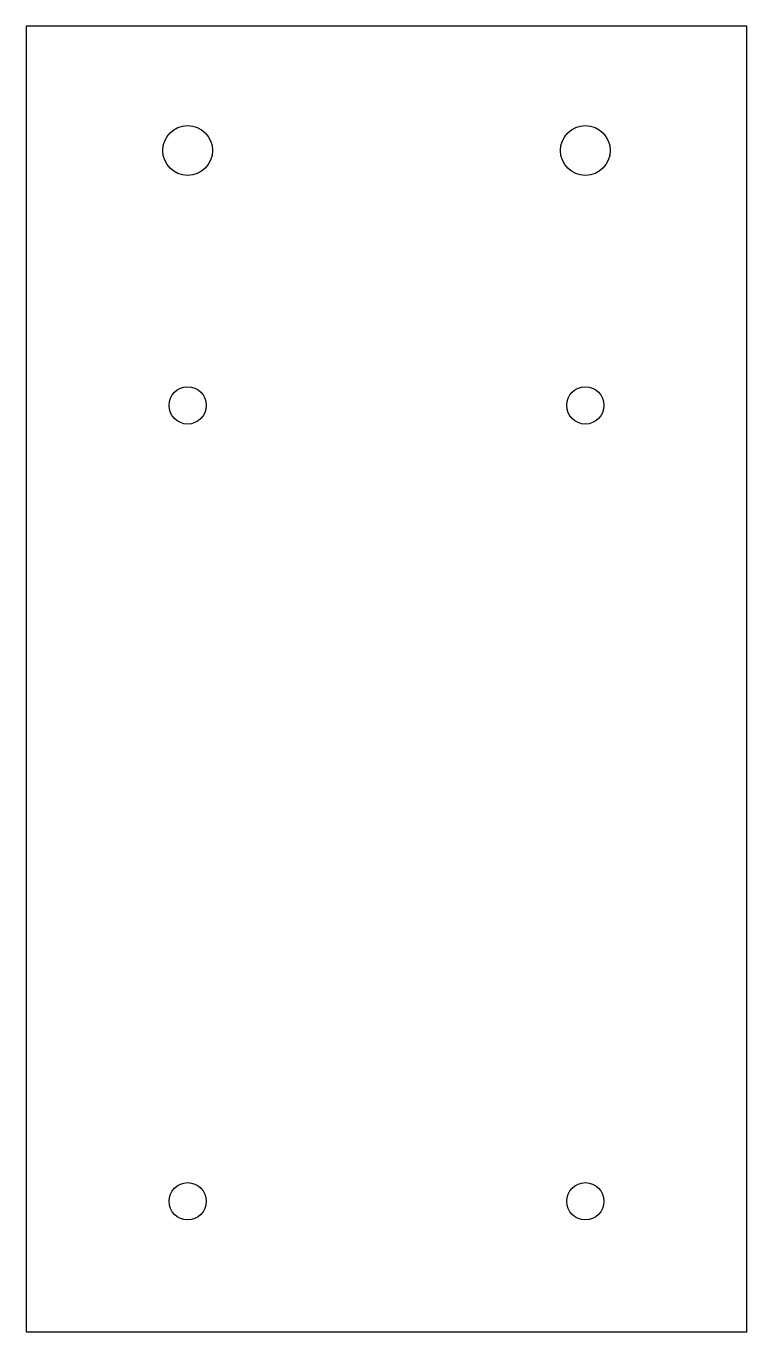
# Model space of a CAD drawing. Header units: millimetres. Extents: x -29 to 29, y -52 to 52.
import ezdxf

# ---------------------------------------------------------------- set-up
doc = ezdxf.new("R2010")
doc.units = ezdxf.units.MM

msp = doc.modelspace()

# ---------------------------------------------------------------- linework, layer by layer
at = {"color": 7, "linetype": 'Continuous', "lineweight": 25}
for p, q in [((29, 52.5), (-29, 52.5)), ((-29, 52.5), (-29, -52.5)), ((29, -52.5), (29, 52.5)), ((-29, -52.5), (29, -52.5))]:
    msp.add_line(p, q, dxfattribs=at)
for centre, radius in [((-16, 42.5), 2), ((16, 42.5), 2), ((-16, 22), 1.5), ((16, 22), 1.5), ((-16, -42), 1.5), ((16, -42), 1.5)]:
    msp.add_circle(centre, radius, dxfattribs=at)

doc.saveas('drawing.dxf')
